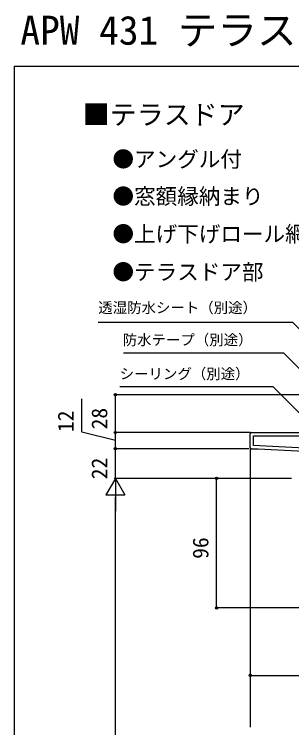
# Model space of a CAD drawing. Units: millimetres, scale not verified. Extents: x -700 to 700, y -1043 to 1036.
# Drawn here: x -700 to -494, y 507 to 1036 of the extents above; entities that cross this region are included whole.
import ezdxf
from ezdxf.enums import TextEntityAlignment as Align

# ---------------------------------------------------------------- set-up
doc = ezdxf.new("R2010")
doc.units = ezdxf.units.MM
doc.header["$LTSCALE"] = 6
for name, color, linetype in [('0-1_USER1', 3, 'Continuous'), ('0-2_YKK_11', 7, 'Continuous'), ('0-4_YKK_12', 2, 'Continuous'), ('0-7_YKK_D', 6, 'Continuous'), ('0-8_YKK_ZWAK', 7, 'Continuous')]:
    doc.layers.add(name, color=color, linetype=linetype)
doc.styles.add('ＭＳ ゴシック', font='')
doc.styles.get('ＭＳ ゴシック').set_extended_font_data('MS Gothic')

msp = doc.modelspace()

# ---------------------------------------------------------------- linework, layer by layer
at = {"layer": '0-2_YKK_11'}
for p, q in [((-525, 714.445), (-525, 724.496)), ((-525, 713.496), (-519.614, 713.214))]:
    msp.add_line(p, q, dxfattribs=at)
for points in [[(-524, 725.496), (-463.4, 725.496), (-463.4, 753.496), (-460, 753.496), (-460, 751.596), (-460.5, 751.096), (-461, 750.596), (-461, 725.496), (-410, 725.496), (-410, 721.254), (-410.12, 721.071), (-410.12, 720.521), (-410, 720.338), (-410, 717.696)], [(-473.785, 684.67), (-472.793, 690.296), (-477.6, 690.296), (-477.6, 684.94), (-477.058, 684.072), (-477.377, 683.496), (-480, 683.496), (-480, 711.138), (-524.052, 713.446)]]:
    msp.add_lwpolyline(points, dxfattribs=at)
msp.add_lwpolyline([(-480, 713.541), (-522.6, 715.774), (-522.6, 723.096), (-480, 723.096)], close=True, dxfattribs=at)
for centre, start, end in [((-524, 724.496), 90.00001, 179.99999), ((-524, 714.445), 180, 266.99997)]:
    msp.add_arc(centre, 1, start, end, dxfattribs=at)
at = {"layer": '0-4_YKK_12'}
msp.add_line((-525, 714.445), (-525, 506.995), dxfattribs=at)
at = {"layer": '0-7_YKK_D'}
for p, q in [((-463.9, 753.496), (-626, 753.496)), ((-625, 725.496), (-625, 753.496)), ((-525, 725.496), (-626, 725.496)), ((-525, 725.496), (-626, 725.496)), ((-625, 713.496), (-625, 725.496)), ((-526, 713.496), (-626, 713.496)), ((-526, 713.496), (-626, 713.496)), ((-625, 691.495), (-625, 713.496)), ((-625, 691.495), (-632, 679.371)), ((-494.5, 691.495), (-626, 691.495)), ((-494.5, 691.495), (-626, 691.495)), ((-625, 691.495), (-618, 679.371)), ((-625, 691.495), (-625, 667.247)), ((-494.5, 691.495), (-551, 691.495)), ((-550, 595.495), (-550, 691.495)), ((-632, 679.371), (-618, 679.371)), ((-625, 303.5), (-625, 677.495)), ((-488.051, 595.495), (-551, 595.495)), ((-525.005, 545.495), (-410, 545.495))]:
    msp.add_line(p, q, dxfattribs=at)
for points in [[(-462, 775.743), (-464.404, 778.148), (-493.358, 807.101), (-637.899, 807.101)], [(-464.35, 748.575), (-466.754, 750.98), (-500.013, 784.238), (-619.079, 784.238)], [(-481.141, 732.422), (-483.545, 734.826), (-508.076, 759.357), (-621.667, 759.357)], [(-625, 719.496), (-650, 725.799), (-650, 750.435)]]:
    msp.add_lwpolyline(points, dxfattribs=at)
for centre in [(-625, 753.496), (-625, 725.496), (-625, 725.496), (-625, 713.496), (-625, 713.496), (-550, 691.495), (-550, 595.495), (-525.005, 545.495)]:
    msp.add_circle(centre, 0.85, dxfattribs=at)
at = {"layer": '0-8_YKK_ZWAK'}
for q in [(-700, -1043), (700, 997)]:
    msp.add_line((-700, 997), q, dxfattribs=at)

# ---------------------------------------------------------------- texts
at = {"layer": '0-1_USER1', "style": 'ＭＳ ゴシック'}
for s, height, p in [('APW 431 テラスドア', 21.48, (-695.499, 1006.496)), ('■テラスドア', 14.66, (-649.205, 949.386)), ('●アングル付', 11.73, (-627.182, 918.727)), ('●窓額縁納まり', 11.73, (-627.182, 891.182)), ('●上げ下げロール網戸 XMWを取付けた場合', 11.73, (-627.182, 863.273)), ('●テラスドア部', 11.73, (-627.182, 835.091))]:
    msp.add_text(s, height=height, dxfattribs=at).set_placement(p, align=Align.BOTTOM_LEFT)
at = {"layer": '0-7_YKK_D', "style": 'ＭＳ ゴシック'}
for s, p in [('透湿防水シート（別途）', (-637.731, 811.733)), ('防水テープ（別途）', (-619.616, 787.911)), ('シーリング（別途）', (-621.825, 762.743))]:
    msp.add_text(s, height=7.845, dxfattribs=at).set_placement(p, align=Align.BOTTOM_LEFT)
for s, p in [('12', (-652.5, 725.844)), ('28', (-627.5, 727.814)), ('22', (-627.5, 690.859)), ('96', (-552.5, 631.859))]:
    msp.add_text(s, height=11.73, rotation=90, dxfattribs=at).set_placement(p, align=Align.BOTTOM_LEFT)

doc.saveas('drawing.dxf')
